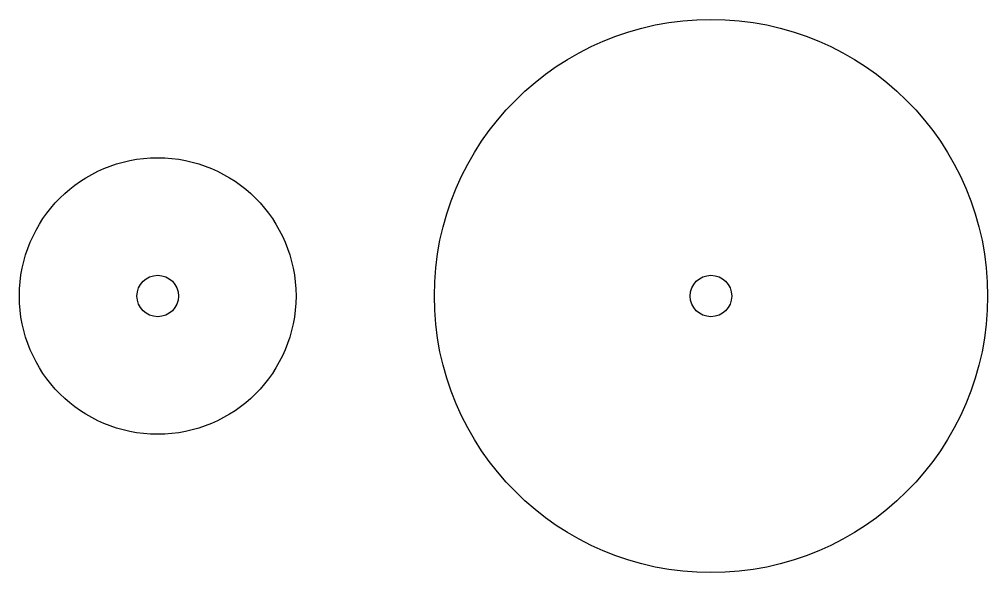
# Model space of a CAD drawing. Header units: millimetres. Extents: x 150 to 290, y -40 to 40.
import ezdxf

# ---------------------------------------------------------------- set-up
doc = ezdxf.new("R2010")
doc.units = ezdxf.units.MM
doc.layers.get('0').update_dxf_attribs({"linetype": 'CONTINUOUS'})

msp = doc.modelspace()

# ---------------------------------------------------------------- linework, layer by layer
for centre, radius in [((250, 0), 40), ((170, 0), 20), ((170, 0), 3), ((250, 0), 3)]:
    msp.add_circle(centre, radius)

doc.saveas('drawing.dxf')
